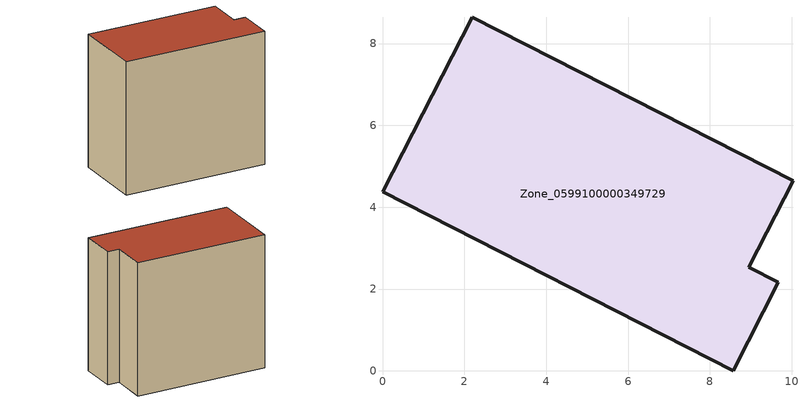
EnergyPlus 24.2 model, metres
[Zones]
Zone_0599100000349729
 floor ground (C_G): 0,4.38 2.2,8.65 10.03,4.64 8.96,2.53 9.68,2.17 8.57,0 z3.67
 wall outside (C_F): 9.68,2.17 8.96,2.53 10.03,4.64 2.2,8.65 0,4.38 8.57,0 9.68,2.17 z3.67:12.52
 roof outside (C_R): 0,4.38 8.57,0 9.68,2.17 8.96,2.53 10.03,4.64 2.2,8.65 z12.52
[BUILDING]
Pand.0599100000349729: North Axis=0; Terrain=City; Loads Convergence Tolerance Value=0.04; Temperature Convergence Tolerance Value=0.4; Solar Distribution=FullExterior; Maximum Number of Warmup Days=25; Minimum Number of Warmup Days=1
[Site:Location]
Rotterdam.The.Hague.AP_ZH_NLD Design_Conditions: Latitude=51.96; Longitude=4.45; Time Zone=1; Elevation=-4.5
[SITE:GROUNDTEMPERATURE:BUILDINGSURFACE]
18, 18, 18, 18, 18, 18, 18, 18, 18, 18, 18, 18
[MATERIAL] Thermal Absorptance=0.9; Solar Absorptance=0.7; Visible Absorptance=0.7
Name | Roughness | Thickness | Conductivity | Density | Specific Heat
G.TI.1992-2005 | MediumSmooth | 0.15 | 0.06 | 540 | 1210
F.TI.1992-2005 | Rough | 0.3 | 0.12 | 1920 | 840
R.TI.1992-2005 | MediumRough | 0.2 | 0.08 | 1500 | 1000
[CONSTRUCTION]
C_G: G.TI.1992-2005
C_F: F.TI.1992-2005
C_R: R.TI.1992-2005
[ZONE]
Zone_0599100000349729: Type=1; Multiplier=1; Ceiling Height=Autocalculate; Volume=Autocalculate; Floor Area=autocalculate; Part of Total Floor Area=Yes
[ZONEINFILTRATION:DESIGNFLOWRATE]
Infil_Zone_0599100000349729: Zone or ZoneList or Space or SpaceList=Zone_0599100000349729; Schedule=AlwaysOn; Design Flow Rate Calculation Method=Flow/Area; Flow Rate per Floor Area=0.0015; Constant Term Coefficient=1; Temperature Term Coefficient=0; Velocity Term Coefficient=0; Velocity Squared Term Coefficient=0
[HVACTEMPLATE:ZONE:IDEALLOADSAIRSYSTEM]
Zone_0599100000349729: Maximum Heating Supply Air Temperature=50; Minimum Cooling Supply Air Temperature=13; Maximum Heating Supply Air Humidity Ratio=0.0156; Minimum Cooling Supply Air Humidity Ratio=0.0077; Heating Limit=NoLimit; Cooling Limit=NoLimit; Dehumidification Control Type=ConstantSensibleHeatRatio; Cooling Sensible Heat Ratio=0.7; Dehumidification Setpoint=60; Humidification Control Type=None; Humidification Setpoint=30; Outdoor Air Method=None; Outdoor Air Flow Rate per Person=0.00944; Outdoor Air Flow Rate per Zone Floor Area=0; Outdoor Air Flow Rate per Zone=0; Demand Controlled Ventilation Type=None; Outdoor Air Economizer Type=NoEconomizer; Heat Recovery Type=None; Sensible Heat Recovery Effectiveness=0.7; Latent Heat Recovery Effectiveness=0.65
[ZONECONTROL:THERMOSTAT]
ThermostatControl_Zone_0599100000349729: Zone or ZoneList=Zone_0599100000349729; Control Type Schedule=DualSetpointControlType; Control 1=Thermostat_Zone_0599100000349729; Temperature Difference Between Cutout And Setpoint=0
[THERMOSTATSETPOINT:DUALSETPOINT]
Thermostat_Zone_0599100000349729: Heating Setpoint Temperature Schedule=HeatingSetpoint_Zone_0599100000349729; Cooling Setpoint Temperature Schedule=CoolingSetpoint_Zone_0599100000349729
[SCHEDULE:COMPACT]
HeatingSetpoint_Zone_0599100000349729: Through: 12/31, For: AllDays, Until: 24:00, 21
CoolingSetpoint_Zone_0599100000349729: Through: 12/31, For: AllDays, Until: 24:00, 24
DualSetpointControlType: Through: 12/31, For: AllDays, Until: 24:00, 4
AlwaysOn: Through: 12/31, For: AllDays, Until: 24:00, 1
